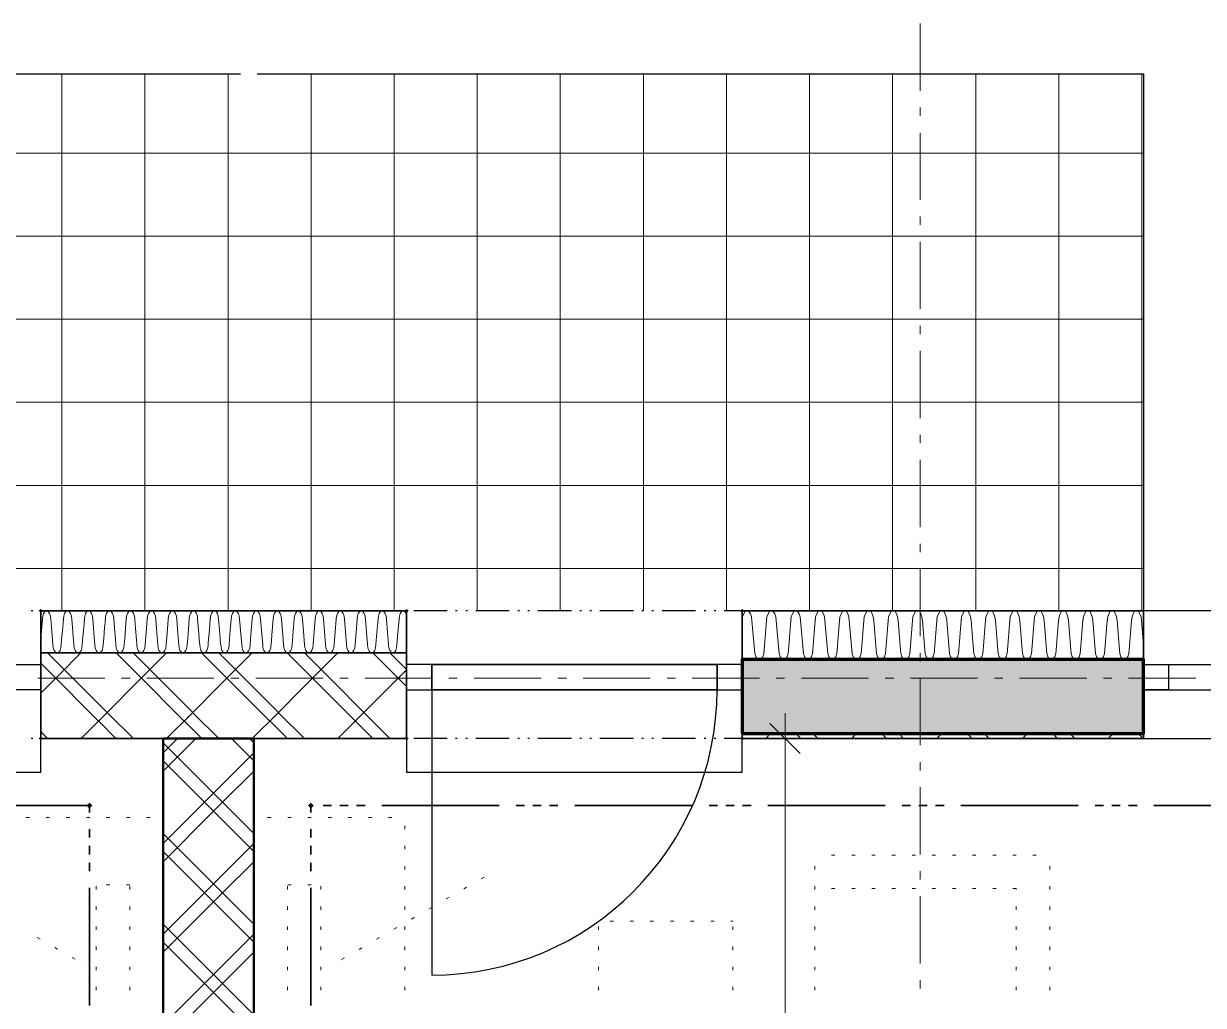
# Model space of a CAD drawing. Header units: millimetres. Extents: x 0 to 594, y 0 to 420.
# Drawn here: x 452.63 to 488.66, y 321.9 to 351.89 of the extents above; entities that cross this region are included whole.
import ezdxf

# ---------------------------------------------------------------- set-up
doc = ezdxf.new("R2010")
doc.units = ezdxf.units.MM
doc.header["$LTSCALE"] = 8
for name, color, linetype in [('PDF_Dvere', 7, 'Continuous'), ('PDF_Koty delkove', 7, 'Continuous'), ('PDF_Nabytek', 7, 'Continuous'), ('PDF_Obecne 0.25', 7, 'Continuous'), ('PDF_Okna', 7, 'Continuous'), ('PDF_Osy hlavni', 7, 'Continuous'), ('PDF_Pozarni useky', 7, 'Continuous'), ('PDF_Srafy', 7, 'Continuous'), ('PDF_Steny akusticke', 7, 'Continuous'), ('PDF_Steny obvodove nosne', 7, 'Continuous'), ('PDF_Steny sendvic', 7, 'Continuous'), ('PDF_Zatepleni', 7, 'Continuous')]:
    doc.layers.add(name, color=color, linetype=linetype)

msp = doc.modelspace()

# ---------------------------------------------------------------- linework, layer by layer
at = {"layer": 'PDF_Dvere', "lineweight": 25}
for points in [[(452.388, 332.31), (453.156, 332.31), (453.156, 331.541), (452.388, 331.541)], [(465.098, 332.31), (464.329, 332.31), (464.329, 331.541), (465.098, 331.541)], [(465.098, 332.31), (465.098, 331.541)], [(474.579, 332.31), (473.81, 332.31), (473.81, 331.541), (474.579, 331.541)], [(473.81, 332.31), (473.81, 331.541)]]:
    msp.add_lwpolyline(points, close=True, dxfattribs=at)
for points in [[(473.81, 332.31), (465.098, 332.31), (473.81, 332.31)], [(473.81, 331.541), (465.098, 331.541), (473.81, 331.541)]]:
    msp.add_lwpolyline(points, dxfattribs=at)
msp.add_lwpolyline([(465.098, 331.541), (465.098, 322.829, 0.414213), (473.81, 331.541)], format="xyb", dxfattribs=at)
at = {"layer": 'PDF_Koty delkove', "lineweight": 18}
for points in [[(475.886, 330.055), (475.886, 330.824)], [(476.347, 329.594), (475.424, 330.516)], [(476.654, 330.055), (475.886, 330.055), (475.117, 330.055)], [(475.886, 243.7), (475.886, 244.698), (475.886, 246.467), (475.886, 248.005), (475.886, 254.719), (475.886, 273.424), (475.886, 280.599), (475.886, 282.086), (475.886, 288.236), (475.886, 330.055)]]:
    msp.add_lwpolyline(points, dxfattribs=at)
at = {"layer": 'PDF_Nabytek', "lineweight": 13}
for points in [[(452.809, 327.637), (452.706, 327.637)], [(453.424, 327.637), (453.321, 327.637)], [(454.039, 327.637), (453.936, 327.637)], [(454.654, 327.637), (454.551, 327.637)], [(455.269, 327.637), (455.166, 327.637)], [(455.884, 327.637), (455.781, 327.637)], [(456.499, 327.637), (456.396, 327.637)], [(456.898, 327.637), (456.898, 327.637)], [(456.898, 327.637), (456.898, 327.637)], [(459.665, 327.637), (459.665, 327.637)], [(459.665, 327.637), (459.665, 327.637)], [(460.189, 327.637), (460.086, 327.637)], [(460.804, 327.637), (460.701, 327.637)], [(461.419, 327.637), (461.316, 327.637)], [(462.034, 327.637), (461.931, 327.637)], [(462.649, 327.637), (462.546, 327.637)], [(463.264, 327.637), (463.161, 327.637)], [(463.879, 327.637), (463.776, 327.637)], [(464.278, 327.637), (464.278, 327.637)], [(464.278, 327.637), (464.278, 327.637)], [(456.898, 327.285), (456.898, 327.388)], [(459.665, 327.285), (459.665, 327.388)], [(464.278, 327.285), (464.278, 327.388)], [(456.898, 326.67), (456.898, 326.773)], [(459.665, 326.67), (459.665, 326.773)], [(464.278, 326.67), (464.278, 326.773)], [(476.795, 326.494), (476.795, 326.494)], [(476.795, 326.494), (476.795, 326.494)], [(477.408, 326.494), (477.306, 326.494)], [(478.023, 326.494), (477.921, 326.494)], [(478.638, 326.494), (478.536, 326.494)], [(479.253, 326.494), (479.151, 326.494)], [(479.868, 326.494), (479.766, 326.494)], [(480.483, 326.494), (480.381, 326.494)], [(481.098, 326.494), (480.996, 326.494)], [(481.713, 326.494), (481.611, 326.494)], [(482.328, 326.494), (482.226, 326.494)], [(482.943, 326.494), (482.841, 326.494)], [(483.558, 326.494), (483.456, 326.494)], [(483.97, 326.494), (483.97, 326.494)], [(483.97, 326.494), (483.97, 326.494)], [(456.898, 326.055), (456.898, 326.158)], [(459.665, 326.055), (459.665, 326.158)], [(464.278, 326.055), (464.278, 326.158)], [(476.795, 326.055), (476.795, 326.158)], [(483.97, 326.055), (483.97, 326.158)], [(466.606, 325.769), (466.694, 325.82)], [(466.727, 325.839), (466.727, 325.839)], [(454.848, 325.587), (454.848, 325.587)], [(454.848, 325.587), (454.848, 325.587)], [(454.848, 325.44), (454.848, 325.543)], [(455.269, 325.587), (455.166, 325.587)], [(455.873, 325.587), (455.781, 325.587)], [(455.873, 325.587), (455.873, 325.587)], [(455.873, 325.44), (455.873, 325.543)], [(456.898, 325.44), (456.898, 325.543)], [(459.665, 325.44), (459.665, 325.543)], [(460.69, 325.587), (460.69, 325.587)], [(460.69, 325.587), (460.69, 325.587)], [(460.69, 325.44), (460.69, 325.543)], [(460.804, 325.587), (460.701, 325.587)], [(461.419, 325.587), (461.316, 325.587)], [(461.715, 325.587), (461.715, 325.587)], [(461.715, 325.587), (461.715, 325.587)], [(461.715, 325.44), (461.715, 325.543)], [(464.278, 325.44), (464.278, 325.543)], [(466.073, 325.461), (466.162, 325.512)], [(476.795, 325.44), (476.795, 325.543)], [(476.795, 325.469), (476.795, 325.469)], [(477.408, 325.469), (477.306, 325.469)], [(478.023, 325.469), (477.921, 325.469)], [(478.638, 325.469), (478.536, 325.469)], [(479.253, 325.469), (479.151, 325.469)], [(479.868, 325.469), (479.766, 325.469)], [(480.483, 325.469), (480.381, 325.469)], [(481.098, 325.469), (480.996, 325.469)], [(481.713, 325.469), (481.611, 325.469)], [(482.328, 325.469), (482.226, 325.469)], [(482.943, 325.469), (482.841, 325.469)], [(482.945, 325.469), (482.945, 325.469)], [(482.945, 325.44), (482.945, 325.469)], [(482.945, 325.469), (482.945, 325.469)], [(483.97, 325.44), (483.97, 325.543)], [(465.54, 325.154), (465.629, 325.205)], [(454.848, 324.825), (454.848, 324.928)], [(455.873, 324.825), (455.873, 324.928)], [(456.898, 324.825), (456.898, 324.928)], [(459.665, 324.825), (459.665, 324.928)], [(460.69, 324.825), (460.69, 324.928)], [(461.715, 324.825), (461.715, 324.928)], [(464.278, 324.825), (464.278, 324.928)], [(465.008, 324.846), (465.096, 324.897)], [(476.795, 324.825), (476.795, 324.928)], [(482.945, 324.825), (482.945, 324.928)], [(483.97, 324.825), (483.97, 324.928)], [(454.848, 324.21), (454.848, 324.313)], [(455.873, 324.21), (455.873, 324.313)], [(456.898, 324.21), (456.898, 324.313)], [(459.665, 324.21), (459.665, 324.313)], [(460.69, 324.21), (460.69, 324.313)], [(461.715, 324.21), (461.715, 324.313)], [(463.943, 324.231), (464.031, 324.282)], [(464.278, 324.21), (464.278, 324.313)], [(464.475, 324.539), (464.564, 324.59)], [(470.186, 324.476), (470.186, 324.476)], [(470.186, 324.476), (470.186, 324.476)], [(470.186, 324.21), (470.186, 324.313)], [(470.643, 324.476), (470.541, 324.476)], [(471.258, 324.476), (471.156, 324.476)], [(471.873, 324.476), (471.771, 324.476)], [(472.488, 324.476), (472.386, 324.476)], [(473.103, 324.476), (473.001, 324.476)], [(473.718, 324.476), (473.616, 324.476)], [(474.286, 324.476), (474.231, 324.476)], [(474.286, 324.476), (474.286, 324.476)], [(474.286, 324.476), (474.286, 324.476)], [(474.286, 324.21), (474.286, 324.313)], [(476.795, 324.21), (476.795, 324.313)], [(482.945, 324.21), (482.945, 324.313)], [(483.97, 324.21), (483.97, 324.313)], [(453.141, 323.93), (453.052, 323.982)], [(463.41, 323.924), (463.499, 323.975)], [(453.673, 323.623), (453.585, 323.674)], [(454.848, 323.595), (454.848, 323.698)], [(455.873, 323.595), (455.873, 323.698)], [(456.898, 323.595), (456.898, 323.698)], [(459.665, 323.595), (459.665, 323.698)], [(460.69, 323.595), (460.69, 323.698)], [(461.715, 323.595), (461.715, 323.698)], [(462.877, 323.616), (462.966, 323.667)], [(464.278, 323.595), (464.278, 323.698)], [(470.186, 323.595), (470.186, 323.698)], [(474.286, 323.595), (474.286, 323.698)], [(476.795, 323.595), (476.795, 323.698)], [(482.945, 323.595), (482.945, 323.698)], [(483.97, 323.595), (483.97, 323.698)], [(454.206, 323.315), (454.117, 323.367)], [(454.36, 323.227), (454.36, 323.227)], [(462.203, 323.227), (462.203, 323.227)], [(462.345, 323.309), (462.433, 323.36)], [(454.848, 322.98), (454.848, 323.083)], [(455.873, 322.98), (455.873, 323.083)], [(456.898, 322.98), (456.898, 323.083)], [(459.665, 322.98), (459.665, 323.083)], [(460.69, 322.98), (460.69, 323.083)], [(461.715, 322.98), (461.715, 323.083)], [(464.278, 322.98), (464.278, 323.083)], [(470.186, 322.98), (470.186, 323.083)], [(474.286, 322.98), (474.286, 323.083)], [(476.795, 322.98), (476.795, 323.083)], [(482.945, 322.98), (482.945, 323.083)], [(483.97, 322.98), (483.97, 323.083)], [(454.848, 322.365), (454.848, 322.468)], [(455.873, 322.365), (455.873, 322.468)], [(456.898, 322.365), (456.898, 322.468)], [(459.665, 322.365), (459.665, 322.468)], [(460.69, 322.365), (460.69, 322.468)], [(461.715, 322.365), (461.715, 322.468)], [(464.278, 322.365), (464.278, 322.468)], [(470.186, 322.365), (470.186, 322.468)], [(474.286, 322.365), (474.286, 322.468)], [(476.795, 322.365), (476.795, 322.468)], [(482.945, 322.365), (482.945, 322.468)], [(483.97, 322.365), (483.97, 322.468)]]:
    msp.add_lwpolyline(points, dxfattribs=at)
at = {"layer": 'PDF_Obecne 0.25', "lineweight": 25}
for points in [[(438.038, 333.95), (438.038, 350.35), (459.256, 350.35)], [(459.769, 350.35), (486.828, 350.35), (486.828, 333.95)], [(442.907, 330.055), (442.907, 329.03), (453.156, 329.03), (453.156, 330.055)], [(464.329, 330.055), (464.329, 329.03), (474.579, 329.03), (474.579, 330.055)]]:
    msp.add_lwpolyline(points, dxfattribs=at)
at = {"layer": 'PDF_Okna', "lineweight": 25}
for points in [[(501.178, 333.95), (486.828, 333.95)], [(486.828, 332.31), (501.178, 332.31)], [(486.828, 331.541), (501.178, 331.541)], [(486.828, 330.055), (501.177, 330.055)]]:
    msp.add_lwpolyline(points, dxfattribs=at)
msp.add_lwpolyline([(486.828, 332.31), (487.596, 332.31), (487.596, 331.541), (486.828, 331.541)], close=True, dxfattribs=at)
at = {"layer": 'PDF_Osy hlavni', "lineweight": 18}
for points in [[(480.011, 349.835), (480.011, 351.885)], [(480.011, 349.066), (480.011, 349.323)], [(480.011, 346.504), (480.011, 348.554)], [(480.011, 345.735), (480.011, 345.991)], [(480.011, 343.173), (480.011, 345.223)], [(480.011, 342.404), (480.011, 342.66)], [(480.011, 339.841), (480.011, 341.891)], [(480.011, 339.073), (480.011, 339.329)], [(480.011, 336.51), (480.011, 338.56)], [(480.011, 335.742), (480.011, 335.998)], [(480.011, 333.179), (480.011, 335.229)], [(480.011, 332.41), (480.011, 332.667)], [(455.115, 331.9), (453.065, 331.9)], [(455.884, 331.9), (455.627, 331.9)], [(458.446, 331.9), (456.396, 331.9)], [(459.215, 331.9), (458.959, 331.9)], [(461.777, 331.9), (459.727, 331.9)], [(462.546, 331.9), (462.29, 331.9)], [(465.108, 331.9), (463.059, 331.9)], [(465.877, 331.9), (465.621, 331.9)], [(468.44, 331.9), (466.39, 331.9)], [(469.208, 331.9), (468.952, 331.9)], [(471.771, 331.9), (469.721, 331.9)], [(472.54, 331.9), (472.283, 331.9)], [(475.102, 331.9), (473.052, 331.9)], [(475.871, 331.9), (475.615, 331.9)], [(478.433, 331.9), (476.383, 331.9)], [(479.202, 331.9), (478.946, 331.9)], [(481.765, 331.9), (479.715, 331.9)], [(480.011, 329.848), (480.011, 331.898)], [(482.533, 331.9), (482.277, 331.9)], [(485.096, 331.9), (483.046, 331.9)], [(485.865, 331.9), (485.608, 331.9)], [(488.427, 331.9), (486.377, 331.9)], [(480.011, 329.079), (480.011, 329.335)], [(480.011, 326.517), (480.011, 328.567)], [(480.011, 325.748), (480.011, 326.004)], [(480.011, 323.185), (480.011, 325.235)], [(480.011, 322.417), (480.011, 322.673)]]:
    msp.add_lwpolyline(points, dxfattribs=at)
at = {"layer": 'PDF_Pozarni useky', "lineweight": 35}
for points in [[(454.643, 327.798), (454.643, 328.005), (451.784, 328.005)], [(461.408, 327.798), (461.408, 328.005)], [(462.034, 328.005), (461.777, 328.005)], [(462.546, 328.005), (462.29, 328.005)], [(463.059, 328.005), (462.802, 328.005)], [(467.158, 328.005), (463.571, 328.005)], [(467.927, 328.005), (467.671, 328.005)], [(468.44, 328.005), (468.183, 328.005)], [(468.952, 328.005), (468.696, 328.005)], [(473.052, 328.005), (469.465, 328.005)], [(473.821, 328.005), (473.565, 328.005)], [(474.333, 328.005), (474.077, 328.005)], [(474.846, 328.005), (474.59, 328.005)], [(478.946, 328.005), (475.358, 328.005)], [(479.715, 328.005), (479.458, 328.005)], [(480.227, 328.005), (479.971, 328.005)], [(480.74, 328.005), (480.483, 328.005)], [(484.84, 328.005), (481.252, 328.005)], [(485.608, 328.005), (485.352, 328.005)], [(486.121, 328.005), (485.865, 328.005)], [(486.633, 328.005), (486.377, 328.005)], [(490.733, 328.005), (487.146, 328.005)], [(454.643, 327.029), (454.643, 327.285)], [(461.408, 327.029), (461.408, 327.285)], [(454.643, 326.517), (454.643, 326.773)], [(461.408, 326.517), (461.408, 326.773)], [(454.643, 326.004), (454.643, 326.26)], [(461.408, 326.004), (461.408, 326.26)], [(454.643, 321.904), (454.643, 325.492)], [(461.408, 321.904), (461.408, 325.492)]]:
    msp.add_lwpolyline(points, dxfattribs=at)
at = {"layer": 'PDF_Pozarni useky', "lineweight": 35, "transparency": 33554559}
for points in [[(454.732, 328.005), (454.643, 327.916), (454.643, 328.095), (454.553, 328.005)], [(454.643, 327.916), (454.553, 328.005), (454.732, 328.005), (454.643, 328.095)], [(461.408, 327.916), (461.318, 328.005), (461.497, 328.005), (461.408, 328.095)], [(461.497, 328.005), (461.408, 327.916), (461.408, 328.095), (461.318, 328.005)]]:
    msp.add_solid(points, dxfattribs=at)
at = {"layer": 'PDF_Srafy', "lineweight": 9}
for points in [[(453.803, 350.35), (453.803, 347.931), (453.803, 342.857), (453.803, 337.784)], [(456.34, 350.35), (456.34, 345.394), (456.34, 340.321), (456.34, 335.247), (456.34, 333.95)], [(458.876, 350.35), (458.876, 347.931), (458.876, 342.857), (458.876, 337.784), (458.876, 333.95)], [(461.413, 350.35), (461.413, 345.394), (461.413, 340.321), (461.413, 335.247), (461.413, 333.95)], [(463.95, 350.35), (463.95, 347.931), (463.95, 342.857), (463.95, 337.784), (463.95, 333.95)], [(466.487, 350.35), (466.487, 345.394), (466.487, 340.321), (466.487, 335.247), (466.487, 333.95)], [(469.023, 350.35), (469.023, 347.931), (469.023, 342.857), (469.023, 337.784), (469.023, 333.95)], [(471.56, 350.35), (471.56, 345.394), (471.56, 340.321), (471.56, 335.247), (471.56, 333.95)], [(474.097, 350.35), (474.097, 347.931), (474.097, 342.857), (474.097, 337.784), (474.097, 333.95)], [(476.634, 350.35), (476.634, 345.394)], [(479.17, 350.35), (479.17, 347.931), (479.17, 342.857)], [(481.707, 350.35), (481.707, 345.394), (481.707, 340.321)], [(484.244, 350.35), (484.244, 347.931), (484.244, 342.857), (484.244, 337.784)], [(486.78, 350.35), (486.78, 345.394), (486.78, 340.321), (486.78, 335.247)], [(463.95, 347.931), (458.876, 347.931), (453.803, 347.931), (448.73, 347.931), (443.656, 347.931), (438.583, 347.931), (438.038, 347.931)], [(486.828, 347.931), (484.244, 347.931), (479.17, 347.931), (474.097, 347.931), (469.023, 347.931), (463.95, 347.931)], [(466.487, 345.394), (461.413, 345.394), (456.34, 345.394), (451.266, 345.394), (446.193, 345.394), (441.119, 345.394), (438.038, 345.394)], [(486.828, 345.394), (486.78, 345.394), (481.707, 345.394), (476.634, 345.394), (471.56, 345.394), (466.487, 345.394)], [(476.634, 345.394), (476.634, 340.321), (476.634, 335.247), (476.634, 333.95)], [(486.828, 342.857), (484.244, 342.857), (479.17, 342.857), (474.097, 342.857), (469.023, 342.857), (463.95, 342.857), (458.876, 342.857), (453.803, 342.857), (448.73, 342.857), (443.656, 342.857), (438.583, 342.857), (438.038, 342.857)], [(479.17, 342.857), (479.17, 337.784), (479.17, 333.95)], [(466.487, 340.321), (461.413, 340.321), (456.34, 340.321), (451.266, 340.321), (446.193, 340.321), (441.119, 340.321), (438.038, 340.321)], [(486.828, 340.321), (486.78, 340.321), (481.707, 340.321), (476.634, 340.321), (471.56, 340.321), (466.487, 340.321)], [(481.707, 340.321), (481.707, 335.247), (481.707, 333.95)], [(469.023, 337.784), (463.95, 337.784), (458.876, 337.784), (453.803, 337.784), (448.73, 337.784), (443.656, 337.784), (438.583, 337.784), (438.038, 337.784)], [(453.803, 337.784), (453.803, 333.95)], [(486.828, 337.784), (484.244, 337.784), (479.17, 337.784), (474.097, 337.784), (469.023, 337.784)], [(484.244, 337.784), (484.244, 333.95)], [(471.56, 335.247), (466.487, 335.247), (461.413, 335.247), (456.34, 335.247), (451.266, 335.247), (446.193, 335.247), (441.119, 335.247), (438.038, 335.247)], [(486.828, 335.247), (486.78, 335.247), (481.707, 335.247), (476.634, 335.247), (471.56, 335.247)], [(486.78, 335.247), (486.78, 333.95)]]:
    msp.add_lwpolyline(points, dxfattribs=at)
at = {"layer": 'PDF_Steny akusticke', "lineweight": 9}
for points in [[(456.898, 329.614), (457.338, 330.055)], [(456.898, 329.061), (457.892, 330.055)], [(459.665, 329.368), (458.978, 330.055)], [(459.665, 329.922), (459.532, 330.055)], [(459.665, 327.154), (458.712, 328.108), (458.435, 328.384), (456.898, 329.922)], [(458.158, 328.108), (456.898, 329.368)], [(458.158, 328.108), (458.435, 328.384), (459.665, 329.614)], [(458.712, 328.108), (459.665, 329.061)], [(458.712, 328.108), (458.435, 327.831), (458.158, 328.108), (456.898, 326.847)], [(456.898, 326.293), (458.435, 327.831)], [(459.665, 326.601), (458.435, 327.831)], [(459.665, 324.387), (458.712, 325.34), (458.435, 325.617), (456.898, 327.154)], [(458.158, 325.34), (458.435, 325.617), (459.665, 326.847)], [(458.158, 325.34), (456.898, 326.601)], [(458.435, 325.063), (458.712, 325.34), (459.665, 326.293)], [(456.898, 323.526), (458.435, 325.063), (458.158, 325.34), (456.898, 324.08)], [(459.665, 323.834), (458.435, 325.063)], [(459.665, 321.62), (458.712, 322.573), (458.435, 322.85), (456.898, 324.387)], [(458.435, 322.85), (459.665, 324.08)], [(458.158, 322.573), (456.898, 323.834)], [(458.435, 322.296), (458.712, 322.573), (459.665, 323.526)], [(458.158, 322.573), (458.435, 322.85)], [(458.435, 322.296), (458.158, 322.573), (456.898, 321.312)], [(459.665, 321.066), (458.435, 322.296), (456.898, 320.759)]]:
    msp.add_lwpolyline(points, dxfattribs=at)
at = {"layer": 'PDF_Steny akusticke', "lineweight": 50}
msp.add_lwpolyline([(459.511, 282.086), (459.665, 282.086), (459.665, 330.055), (456.898, 330.055), (456.898, 282.086), (457.051, 282.086)], dxfattribs=at)
at = {"layer": 'PDF_Steny obvodove nosne', "lineweight": 70}
msp.add_lwpolyline([(474.579, 330.209), (486.828, 330.209), (486.828, 332.464), (474.579, 332.464)], close=True, dxfattribs=at)
at = {"layer": 'PDF_Steny obvodove nosne', "color": 9, "lineweight": 9, "true_color": 0xc0c0c0, "transparency": 33554559}
msp.add_solid([(474.579, 330.209), (486.828, 330.209), (474.579, 332.464), (486.828, 332.464)], dxfattribs=at)
at = {"layer": 'PDF_Steny sendvic', "lineweight": 25}
for points in [[(452.911, 333.95), (452.86, 333.95)], [(465.57, 333.95), (464.545, 333.95)], [(465.877, 333.95), (465.826, 333.95)], [(466.185, 333.95), (466.133, 333.95)], [(467.466, 333.95), (466.441, 333.95)], [(467.773, 333.95), (467.722, 333.95)], [(468.081, 333.95), (468.03, 333.95)], [(469.362, 333.95), (468.337, 333.95)], [(469.67, 333.95), (469.618, 333.95)], [(469.977, 333.95), (469.926, 333.95)], [(471.258, 333.95), (470.233, 333.95)], [(471.566, 333.95), (471.515, 333.95)], [(471.873, 333.95), (471.822, 333.95)], [(473.155, 333.95), (472.13, 333.95)], [(473.462, 333.95), (473.411, 333.95)], [(473.77, 333.95), (473.718, 333.95)], [(474.579, 333.95), (474.026, 333.95)], [(452.911, 330.055), (452.86, 330.055)], [(465.57, 330.055), (464.545, 330.055)], [(465.877, 330.055), (465.826, 330.055)], [(466.185, 330.055), (466.133, 330.055)], [(467.466, 330.055), (466.441, 330.055)], [(467.773, 330.055), (467.722, 330.055)], [(468.081, 330.055), (468.03, 330.055)], [(469.362, 330.055), (468.337, 330.055)], [(469.67, 330.055), (469.618, 330.055)], [(469.977, 330.055), (469.926, 330.055)], [(471.258, 330.055), (470.233, 330.055)], [(471.566, 330.055), (471.515, 330.055)], [(471.873, 330.055), (471.822, 330.055)], [(473.155, 330.055), (472.13, 330.055)], [(473.462, 330.055), (473.411, 330.055)], [(473.77, 330.055), (473.718, 330.055)], [(474.579, 330.055), (474.026, 330.055)]]:
    msp.add_lwpolyline(points, dxfattribs=at)
at = {"layer": 'PDF_Steny sendvic', "lineweight": 35}
for points in [[(464.329, 333.95), (453.156, 333.95)], [(453.156, 332.669), (453.156, 333.95)], [(464.329, 333.95), (464.329, 332.669)], [(464.329, 332.669), (453.156, 332.669), (464.329, 332.669), (464.329, 332.31), (464.329, 331.541), (464.329, 330.055), (459.665, 330.055), (456.898, 330.055), (453.156, 330.055)], [(453.156, 330.055), (453.156, 331.541), (453.156, 332.31), (453.156, 332.669)], [(474.579, 330.209), (486.828, 330.209), (486.828, 330.055), (474.579, 330.055), (474.579, 330.209)]]:
    msp.add_lwpolyline(points, dxfattribs=at)
at = {"layer": 'PDF_Steny sendvic', "lineweight": 9}
for points in [[(453.156, 333.073), (453.168, 333.213), (453.189, 333.462), (453.208, 333.694)], [(453.336, 333.95), (453.287, 333.931), (453.245, 333.875), (453.217, 333.792), (453.208, 333.694)], [(453.464, 333.694), (453.454, 333.792), (453.426, 333.875), (453.385, 333.931), (453.336, 333.95)], [(453.464, 333.694), (453.483, 333.458), (453.505, 333.196), (453.527, 332.925)], [(453.785, 332.925), (453.806, 333.182), (453.828, 333.452), (453.848, 333.694)], [(453.976, 333.95), (453.927, 333.931), (453.886, 333.875), (453.858, 333.792), (453.848, 333.694)], [(454.105, 333.694), (454.095, 333.792), (454.067, 333.875), (454.025, 333.931), (453.976, 333.95)], [(454.105, 333.694), (454.125, 333.447), (454.148, 333.165), (454.168, 332.925)], [(454.425, 332.925), (454.444, 333.151), (454.468, 333.441), (454.489, 333.694)], [(454.617, 333.95), (454.568, 333.931), (454.526, 333.875), (454.499, 333.792), (454.489, 333.694)], [(454.745, 333.694), (454.735, 333.792), (454.708, 333.875), (454.666, 333.931), (454.617, 333.95)], [(454.745, 333.694), (454.766, 333.436), (454.791, 333.134), (454.809, 332.925)], [(455.066, 332.925), (455.082, 333.12), (455.108, 333.431), (455.13, 333.694)], [(455.258, 333.95), (455.209, 333.931), (455.167, 333.875), (455.139, 333.792), (455.13, 333.694)], [(455.386, 333.694), (455.376, 333.792), (455.348, 333.875), (455.307, 333.931), (455.258, 333.95)], [(455.386, 333.694), (455.408, 333.426), (455.435, 333.102), (455.449, 332.925)], [(455.72, 333.088), (455.748, 333.42), (455.77, 333.694)], [(455.898, 333.95), (455.849, 333.931), (455.808, 333.875), (455.78, 333.792), (455.77, 333.694)], [(456.026, 333.694), (456.017, 333.792), (455.989, 333.875), (455.947, 333.931), (455.898, 333.95)], [(456.026, 333.694), (456.049, 333.415), (456.078, 333.071), (456.09, 332.925)], [(456.347, 332.925), (456.358, 333.057), (456.387, 333.41), (456.411, 333.694)], [(456.539, 333.95), (456.49, 333.931), (456.448, 333.875), (456.421, 333.792), (456.411, 333.694)], [(456.667, 333.694), (456.657, 333.792), (456.629, 333.875), (456.588, 333.931), (456.539, 333.95)], [(456.667, 333.694), (456.691, 333.404), (456.721, 333.04), (456.73, 332.925)], [(456.988, 332.925), (456.996, 333.026), (457.027, 333.399), (457.051, 333.694)], [(457.18, 333.95), (457.13, 333.931), (457.089, 333.875), (457.061, 333.792), (457.051, 333.694)], [(457.308, 333.694), (457.298, 333.792), (457.27, 333.875), (457.229, 333.931), (457.18, 333.95)], [(457.308, 333.694), (457.332, 333.394), (457.364, 333.008), (457.371, 332.925)], [(457.629, 332.925), (457.634, 332.995), (457.667, 333.388), (457.692, 333.694)], [(457.82, 333.95), (457.771, 333.931), (457.73, 333.875), (457.702, 333.792), (457.692, 333.694)], [(457.948, 333.694), (457.939, 333.792), (457.911, 333.875), (457.869, 333.931), (457.82, 333.95)], [(457.948, 333.694), (457.974, 333.383), (458.007, 332.977), (458.012, 332.925)], [(458.269, 332.925), (458.272, 332.964), (458.307, 333.378), (458.333, 333.694)], [(458.461, 333.95), (458.412, 333.931), (458.37, 333.875), (458.342, 333.792), (458.333, 333.694)], [(458.589, 333.694), (458.579, 333.792), (458.551, 333.875), (458.51, 333.931), (458.461, 333.95)], [(458.589, 333.694), (458.615, 333.373), (458.651, 332.946), (458.652, 332.925)], [(458.91, 332.925), (458.91, 332.933), (458.946, 333.367), (458.973, 333.694)], [(459.052, 333.931), (459.011, 333.875), (458.983, 333.792), (458.973, 333.694)], [(459.101, 333.95), (459.052, 333.931)], [(459.23, 333.694), (459.22, 333.792), (459.192, 333.875), (459.15, 333.931), (459.101, 333.95)], [(459.23, 333.694), (459.257, 333.362), (459.293, 332.925)], [(459.55, 332.925), (459.586, 333.357), (459.614, 333.694)], [(459.742, 333.95), (459.693, 333.931), (459.651, 333.875), (459.624, 333.792), (459.614, 333.694)], [(459.87, 333.694), (459.86, 333.792), (459.833, 333.875), (459.791, 333.931), (459.742, 333.95)], [(459.87, 333.694), (459.898, 333.351), (459.934, 332.925)], [(460.191, 332.925), (460.226, 333.346), (460.254, 333.694)], [(460.383, 333.95), (460.334, 333.931), (460.292, 333.875), (460.264, 333.792), (460.254, 333.694)], [(460.511, 333.694), (460.501, 333.792), (460.473, 333.875), (460.432, 333.931), (460.383, 333.95)], [(460.511, 333.694), (460.54, 333.341), (460.574, 332.925)], [(460.832, 332.925), (460.866, 333.335), (460.895, 333.694)], [(461.023, 333.95), (460.974, 333.931), (460.933, 333.875), (460.905, 333.792), (460.895, 333.694)], [(461.151, 333.694), (461.142, 333.792), (461.114, 333.875), (461.072, 333.931), (461.023, 333.95)], [(461.151, 333.694), (461.181, 333.33), (461.215, 332.925)], [(461.472, 332.925), (461.505, 333.325), (461.536, 333.694)], [(461.664, 333.95), (461.615, 333.931), (461.573, 333.875), (461.545, 333.792), (461.536, 333.694)], [(461.855, 332.925), (461.823, 333.32), (461.792, 333.694), (461.782, 333.792), (461.754, 333.875), (461.713, 333.931), (461.664, 333.95)], [(462.113, 332.925), (462.145, 333.314), (462.176, 333.694)], [(462.304, 333.95), (462.255, 333.931), (462.214, 333.875), (462.186, 333.792), (462.176, 333.694)], [(462.433, 333.694), (462.423, 333.792), (462.395, 333.875), (462.354, 333.931), (462.304, 333.95)], [(462.433, 333.694), (462.464, 333.309), (462.496, 332.925)], [(462.754, 332.925), (462.785, 333.304), (462.817, 333.694)], [(462.945, 333.95), (462.896, 333.931), (462.854, 333.875), (462.827, 333.792), (462.817, 333.694)], [(463.073, 333.694), (463.063, 333.792), (463.036, 333.875), (462.994, 333.931), (462.945, 333.95)], [(463.073, 333.694), (463.106, 333.298), (463.137, 332.925)], [(463.394, 332.925), (463.425, 333.293), (463.458, 333.694)], [(463.586, 333.95), (463.537, 333.931), (463.495, 333.875), (463.467, 333.792), (463.458, 333.694)], [(463.676, 333.875), (463.635, 333.931), (463.586, 333.95)], [(463.714, 333.694), (463.704, 333.792), (463.676, 333.875)], [(463.714, 333.694), (463.747, 333.288), (463.777, 332.925)], [(464.035, 332.925), (464.064, 333.283), (464.098, 333.694)], [(464.226, 333.95), (464.177, 333.931), (464.136, 333.875), (464.108, 333.792), (464.098, 333.694)], [(464.329, 333.839), (464.317, 333.875), (464.275, 333.931), (464.226, 333.95)], [(453.527, 332.925), (453.537, 332.827), (453.565, 332.743)], [(453.67, 332.669), (453.705, 332.687), (453.747, 332.743), (453.775, 332.827), (453.785, 332.925)], [(453.785, 332.925), (453.785, 332.925)], [(454.168, 332.925), (454.178, 332.827), (454.206, 332.743), (454.247, 332.687), (454.283, 332.669)], [(454.31, 332.669), (454.346, 332.687), (454.388, 332.743), (454.416, 332.827), (454.425, 332.925)], [(454.425, 332.925), (454.425, 332.925)], [(454.809, 332.925), (454.818, 332.827), (454.846, 332.743), (454.888, 332.687), (454.924, 332.669)], [(454.951, 332.669), (454.987, 332.687), (455.028, 332.743), (455.056, 332.827), (455.066, 332.925)], [(455.066, 332.925), (455.066, 332.925)], [(455.449, 332.925), (455.459, 332.827), (455.487, 332.743), (455.529, 332.687), (455.565, 332.669)], [(455.591, 332.669), (455.627, 332.687), (455.669, 332.743), (455.697, 332.827), (455.707, 332.925)], [(455.707, 332.925), (455.72, 333.088)], [(455.707, 332.925), (455.707, 332.925)], [(456.09, 332.925), (456.1, 332.827), (456.128, 332.743), (456.169, 332.687), (456.205, 332.669)], [(456.338, 332.827), (456.347, 332.925)], [(456.347, 332.925), (456.347, 332.925)], [(456.73, 332.925), (456.74, 332.827), (456.768, 332.743), (456.81, 332.687), (456.846, 332.669)], [(456.873, 332.669), (456.908, 332.687), (456.95, 332.743), (456.978, 332.827), (456.988, 332.925)], [(456.988, 332.925), (456.988, 332.925)], [(457.371, 332.925), (457.381, 332.827), (457.409, 332.743), (457.451, 332.687), (457.486, 332.669)], [(457.513, 332.669), (457.549, 332.687), (457.591, 332.743), (457.619, 332.827), (457.629, 332.925)], [(457.629, 332.925), (457.629, 332.925)], [(458.012, 332.925), (458.021, 332.827), (458.049, 332.743), (458.091, 332.687), (458.127, 332.669)], [(458.154, 332.669), (458.19, 332.687), (458.232, 332.743), (458.259, 332.827), (458.269, 332.925)], [(458.269, 332.925), (458.269, 332.925)], [(458.652, 332.925), (458.662, 332.827), (458.69, 332.743), (458.732, 332.687), (458.768, 332.669)], [(458.795, 332.669), (458.83, 332.687), (458.872, 332.743), (458.9, 332.827), (458.91, 332.925)], [(458.91, 332.925), (458.91, 332.925)], [(459.293, 332.925), (459.294, 332.914), (459.303, 332.827), (459.331, 332.743), (459.372, 332.687), (459.408, 332.669)], [(459.435, 332.669), (459.471, 332.687), (459.513, 332.743), (459.541, 332.827), (459.548, 332.902), (459.55, 332.925)], [(459.55, 332.925), (459.55, 332.925)], [(459.934, 332.925), (459.938, 332.883), (459.943, 332.827), (459.971, 332.743), (460.013, 332.687), (460.049, 332.669)], [(460.076, 332.669), (460.112, 332.687), (460.153, 332.743), (460.181, 332.827), (460.186, 332.871), (460.191, 332.925)], [(460.191, 332.925), (460.191, 332.925)], [(460.574, 332.925), (460.581, 332.852), (460.584, 332.827), (460.612, 332.743), (460.654, 332.687), (460.689, 332.669)], [(460.716, 332.669), (460.752, 332.687), (460.794, 332.743), (460.822, 332.827), (460.823, 332.84), (460.832, 332.925)], [(460.832, 332.925), (460.832, 332.925)], [(461.215, 332.925), (461.225, 332.827)], [(461.357, 332.669), (461.393, 332.687), (461.435, 332.743), (461.457, 332.809), (461.463, 332.827), (461.472, 332.925)], [(461.472, 332.925), (461.472, 332.925)], [(461.855, 332.925), (461.865, 332.827), (461.878, 332.788), (461.893, 332.743), (461.935, 332.687), (461.971, 332.669)], [(461.998, 332.669), (462.033, 332.687), (462.075, 332.743), (462.087, 332.778), (462.103, 332.827), (462.113, 332.925)], [(462.113, 332.925), (462.113, 332.925)], [(462.496, 332.925), (462.506, 332.827), (462.529, 332.757), (462.534, 332.743), (462.576, 332.687), (462.611, 332.669)], [(462.638, 332.669), (462.674, 332.687), (462.716, 332.743), (462.717, 332.747), (462.744, 332.827), (462.754, 332.925)], [(462.754, 332.925), (462.754, 332.925)], [(463.137, 332.925), (463.146, 332.827), (463.174, 332.743), (463.188, 332.724), (463.216, 332.687), (463.252, 332.669)], [(463.356, 332.743), (463.384, 332.827), (463.394, 332.925)], [(463.394, 332.925), (463.394, 332.925)], [(463.777, 332.925), (463.787, 332.827), (463.815, 332.743), (463.853, 332.692), (463.857, 332.687), (463.893, 332.669)], [(463.919, 332.669), (463.955, 332.687), (463.955, 332.687), (463.997, 332.743), (464.025, 332.827), (464.035, 332.925)], [(464.035, 332.925), (464.035, 332.925)], [(453.156, 331.439), (453.737, 332.019), (454.386, 332.669)], [(455.314, 330.721), (455.053, 330.983), (454.029, 332.007), (453.367, 332.669)], [(453.565, 332.743), (453.607, 332.687), (453.643, 332.669)], [(454.386, 330.055), (454.469, 330.138), (455.053, 330.721), (456.246, 331.915), (457, 332.669)], [(458.071, 330.055), (457.981, 330.146), (457.666, 330.46), (457.405, 330.721), (456.21, 331.917), (455.458, 332.669)], [(458.594, 330.055), (458.502, 330.147), (457.928, 330.721), (457.666, 330.983), (456.755, 331.894), (455.98, 332.669)], [(456.232, 332.669), (456.268, 332.687), (456.31, 332.743), (456.338, 332.827)], [(457, 330.055), (457.089, 330.144), (457.666, 330.721), (458.756, 331.811), (459.614, 332.669)], [(460.685, 330.055), (460.589, 330.152), (460.28, 330.46), (460.019, 330.721), (458.936, 331.804), (458.071, 332.669)], [(460.541, 330.721), (460.28, 330.983), (459.482, 331.781), (458.594, 332.669)], [(459.614, 330.055), (459.708, 330.15), (460.28, 330.721), (461.266, 331.707), (462.228, 332.669)], [(462.632, 330.721), (461.663, 331.691), (460.685, 332.669)], [(463.821, 330.055), (463.718, 330.158), (463.155, 330.721), (462.894, 330.983), (462.208, 331.668), (461.208, 332.669)], [(461.225, 332.827), (461.227, 332.82), (461.252, 332.743), (461.294, 332.687), (461.33, 332.669)], [(463.279, 332.669), (463.315, 332.687), (463.337, 332.717), (463.356, 332.743)], [(464.329, 331.639), (463.299, 332.669)], [(464.329, 332.162), (463.821, 332.669)], [(455.458, 330.055), (455.373, 330.14), (455.053, 330.46), (454.791, 330.721), (453.483, 332.03), (453.156, 332.356)], [(462.228, 330.055), (462.328, 330.155), (462.894, 330.721), (463.776, 331.603), (464.329, 332.156)], [(455.98, 330.055), (455.894, 330.141), (455.314, 330.721)], [(461.208, 330.055), (461.11, 330.153), (460.541, 330.721)], [(463.299, 330.055), (463.197, 330.157), (462.894, 330.46), (462.632, 330.721)], [(453.367, 330.055), (453.286, 330.136), (453.156, 330.265)], [(475.296, 330.055), (475.425, 330.184), (475.45, 330.209)], [(476.367, 330.055), (476.237, 330.186), (476.214, 330.209)], [(476.89, 330.055), (476.758, 330.187), (476.736, 330.209)], [(477.91, 330.055), (478.045, 330.19), (478.064, 330.209)], [(478.981, 330.055), (478.845, 330.192), (478.827, 330.209)], [(479.504, 330.055), (479.366, 330.193), (479.35, 330.209)], [(480.524, 330.055), (480.664, 330.195), (480.677, 330.209)], [(481.453, 330.197), (481.441, 330.209)], [(481.595, 330.055), (481.453, 330.197)], [(482.118, 330.055), (481.974, 330.198), (481.964, 330.209)], [(483.137, 330.055), (483.283, 330.201), (483.291, 330.209)], [(484.209, 330.055), (484.061, 330.203), (484.055, 330.209)], [(484.731, 330.055), (484.582, 330.204), (484.578, 330.209)], [(484.731, 330.055), (484.731, 330.055)], [(485.751, 330.055), (485.903, 330.207), (485.905, 330.209)], [(486.822, 330.055), (486.669, 330.209), (486.668, 330.209)]]:
    msp.add_lwpolyline(points, dxfattribs=at)
at = {"layer": 'PDF_Steny sendvic', "lineweight": 25, "transparency": 33554559}
for points in [[(453.22, 333.95), (453.156, 333.886), (453.156, 334.014), (453.092, 333.95)], [(464.393, 333.95), (464.329, 333.886), (464.329, 334.014), (464.265, 333.95)], [(474.643, 333.95), (474.579, 333.886), (474.579, 334.014), (474.515, 333.95)], [(453.22, 330.055), (453.156, 329.991), (453.156, 330.119), (453.092, 330.055)], [(464.393, 330.055), (464.329, 329.991), (464.329, 330.119), (464.265, 330.055)], [(474.643, 330.055), (474.579, 329.991), (474.579, 330.119), (474.515, 330.055)]]:
    msp.add_solid(points, dxfattribs=at)
at = {"layer": 'PDF_Steny sendvic', "lineweight": 9, "transparency": 33554559}
for points in [[(453.208, 333.671), (453.185, 333.694), (453.231, 333.694), (453.208, 333.717)], [(453.848, 333.671), (453.825, 333.694), (453.871, 333.694), (453.848, 333.717)], [(454.489, 333.671), (454.466, 333.694), (454.512, 333.694), (454.489, 333.717)], [(455.13, 333.671), (455.106, 333.694), (455.153, 333.694), (455.13, 333.717)], [(455.77, 333.671), (455.747, 333.694), (455.793, 333.694), (455.77, 333.717)], [(456.411, 333.671), (456.388, 333.694), (456.434, 333.694), (456.411, 333.717)], [(457.051, 333.671), (457.028, 333.694), (457.074, 333.694), (457.051, 333.717)], [(457.692, 333.671), (457.669, 333.694), (457.715, 333.694), (457.692, 333.717)], [(458.333, 333.671), (458.31, 333.694), (458.356, 333.694), (458.333, 333.717)], [(458.973, 333.671), (458.95, 333.694), (458.996, 333.694), (458.973, 333.717)], [(459.614, 333.671), (459.591, 333.694), (459.637, 333.694), (459.614, 333.717)], [(460.254, 333.671), (460.231, 333.694), (460.278, 333.694), (460.254, 333.717)], [(460.895, 333.671), (460.872, 333.694), (460.918, 333.694), (460.895, 333.717)], [(461.536, 333.671), (461.513, 333.694), (461.559, 333.694), (461.536, 333.717)], [(462.176, 333.671), (462.153, 333.694), (462.199, 333.694), (462.176, 333.717)], [(462.817, 333.671), (462.794, 333.694), (462.84, 333.694), (462.817, 333.717)], [(463.458, 333.671), (463.435, 333.694), (463.481, 333.694), (463.458, 333.717)], [(464.098, 333.671), (464.075, 333.694), (464.121, 333.694), (464.098, 333.717)], [(455.053, 330.698), (455.03, 330.721), (455.076, 330.721), (455.053, 330.745)], [(457.666, 330.698), (457.643, 330.721), (457.689, 330.721), (457.666, 330.745)], [(460.28, 330.698), (460.257, 330.721), (460.303, 330.721), (460.28, 330.745)], [(462.894, 330.698), (462.871, 330.721), (462.917, 330.721), (462.894, 330.745)]]:
    msp.add_solid(points, dxfattribs=at)
at = {"layer": 'PDF_Zatepleni', "lineweight": 9}
for points in [[(474.727, 333.95), (474.67, 333.928), (474.622, 333.863), (474.59, 333.767), (474.579, 333.653)], [(474.876, 333.653), (474.865, 333.767), (474.832, 333.863), (474.784, 333.928), (474.727, 333.95)], [(474.876, 333.653), (474.95, 332.761)], [(475.248, 332.761), (475.322, 333.653), (475.333, 333.767), (475.365, 333.863), (475.414, 333.928), (475.47, 333.95)], [(475.619, 333.653), (475.608, 333.767), (475.576, 333.863), (475.527, 333.928), (475.47, 333.95)], [(475.619, 333.653), (475.693, 332.761)], [(475.991, 332.761), (476.065, 333.653), (476.076, 333.767), (476.108, 333.863), (476.157, 333.928), (476.214, 333.95)], [(476.362, 333.653), (476.351, 333.767), (476.319, 333.863), (476.27, 333.928), (476.214, 333.95)], [(476.362, 333.653), (476.436, 332.761)], [(476.735, 332.761), (476.808, 333.653), (476.819, 333.767), (476.852, 333.863), (476.9, 333.928), (476.957, 333.95)], [(477.105, 333.653), (477.094, 333.767), (477.062, 333.863), (477.014, 333.928), (476.957, 333.95)], [(477.105, 333.653), (477.179, 332.761)], [(477.344, 332.464), (477.385, 332.485), (477.434, 332.55), (477.466, 332.647), (477.478, 332.761), (477.551, 333.653), (477.563, 333.767), (477.595, 333.863), (477.643, 333.928), (477.7, 333.95)], [(477.848, 333.653), (477.837, 333.767), (477.805, 333.863), (477.757, 333.928), (477.7, 333.95)], [(477.848, 333.653), (477.922, 332.761)], [(478.221, 332.761), (478.294, 333.653)], [(478.443, 333.95), (478.386, 333.928), (478.338, 333.863), (478.306, 333.767), (478.294, 333.653)], [(478.592, 333.653), (478.58, 333.767), (478.548, 333.863), (478.5, 333.928), (478.443, 333.95)], [(478.592, 333.653), (478.665, 332.761)], [(478.964, 332.761), (479.037, 333.653), (479.049, 333.767), (479.081, 333.863), (479.129, 333.928), (479.186, 333.95)], [(479.335, 333.653), (479.323, 333.767), (479.291, 333.863), (479.243, 333.928), (479.186, 333.95)], [(479.335, 333.653), (479.408, 332.761), (479.42, 332.647), (479.452, 332.55), (479.5, 332.485), (479.542, 332.464)], [(479.707, 332.761), (479.781, 333.653), (479.792, 333.767), (479.824, 333.863), (479.872, 333.928), (479.929, 333.95)], [(480.078, 333.653), (480.066, 333.767), (480.034, 333.863), (479.986, 333.928), (479.929, 333.95)], [(480.078, 333.653), (480.151, 332.761), (480.163, 332.647), (480.195, 332.55), (480.244, 332.485), (480.285, 332.464)], [(480.45, 332.761), (480.524, 333.653), (480.535, 333.767), (480.567, 333.863), (480.615, 333.928), (480.672, 333.95)], [(480.821, 333.653), (480.81, 333.767), (480.777, 333.863), (480.729, 333.928), (480.672, 333.95)], [(480.821, 333.653), (480.894, 332.761)], [(481.193, 332.761), (481.267, 333.653)], [(481.415, 333.95), (481.359, 333.928), (481.31, 333.863), (481.278, 333.767), (481.267, 333.653)], [(481.564, 333.653), (481.553, 333.767), (481.521, 333.863), (481.472, 333.928), (481.415, 333.95)], [(481.564, 333.653), (481.638, 332.761)], [(481.936, 332.761), (482.01, 333.653)], [(482.159, 333.95), (482.102, 333.928), (482.053, 333.863), (482.021, 333.767), (482.01, 333.653)], [(482.307, 333.653), (482.296, 333.767), (482.264, 333.863), (482.215, 333.928), (482.159, 333.95)], [(482.307, 333.653), (482.381, 332.761)], [(482.679, 332.761), (482.753, 333.653), (482.764, 333.767), (482.797, 333.863), (482.845, 333.928), (482.902, 333.95)], [(483.05, 333.653), (483.039, 333.767), (483.007, 333.863), (482.959, 333.928), (482.902, 333.95)], [(483.05, 333.653), (483.124, 332.761)], [(483.423, 332.761), (483.496, 333.653)], [(483.645, 333.95), (483.588, 333.928), (483.54, 333.863), (483.507, 333.767), (483.496, 333.653)], [(483.793, 333.653), (483.782, 333.767), (483.75, 333.863), (483.702, 333.928), (483.645, 333.95)], [(483.793, 333.653), (483.867, 332.761)], [(484.166, 332.761), (484.239, 333.653), (484.251, 333.767), (484.283, 333.863), (484.331, 333.928), (484.388, 333.95)], [(484.537, 333.653), (484.525, 333.767), (484.493, 333.863), (484.445, 333.928), (484.388, 333.95)], [(484.537, 333.653), (484.61, 332.761)], [(484.909, 332.761), (484.982, 333.653)], [(485.131, 333.95), (485.074, 333.928), (485.026, 333.863), (484.994, 333.767), (484.982, 333.653)], [(485.353, 332.761), (485.28, 333.653), (485.268, 333.767), (485.236, 333.863), (485.188, 333.928), (485.131, 333.95)], [(485.652, 332.761), (485.726, 333.653)], [(485.874, 333.95), (485.817, 333.928), (485.769, 333.863), (485.737, 333.767), (485.726, 333.653)], [(486.096, 332.761), (486.023, 333.653), (486.011, 333.767), (485.979, 333.863), (485.931, 333.928), (485.874, 333.95)], [(486.395, 332.761), (486.469, 333.653)], [(486.617, 333.95), (486.56, 333.928), (486.512, 333.863), (486.48, 333.767), (486.469, 333.653)], [(486.766, 333.653), (486.755, 333.767), (486.722, 333.863), (486.674, 333.928), (486.617, 333.95)], [(486.766, 333.653), (486.828, 332.904)], [(474.95, 332.761), (474.961, 332.647), (474.993, 332.55), (475.042, 332.485), (475.083, 332.464)], [(475.115, 332.464), (475.156, 332.485), (475.205, 332.55), (475.237, 332.647), (475.248, 332.761)], [(475.248, 332.761), (475.248, 332.761)], [(475.693, 332.761), (475.704, 332.647), (475.736, 332.55), (475.785, 332.485), (475.826, 332.464)], [(475.858, 332.464), (475.899, 332.485), (475.948, 332.55), (475.98, 332.647), (475.991, 332.761)], [(475.991, 332.761), (475.991, 332.761)], [(476.436, 332.761), (476.447, 332.647), (476.48, 332.55), (476.528, 332.485), (476.57, 332.464)], [(476.601, 332.464), (476.642, 332.485), (476.691, 332.55), (476.723, 332.647), (476.735, 332.761)], [(476.735, 332.761), (476.735, 332.761)], [(477.179, 332.761), (477.19, 332.647), (477.223, 332.55), (477.271, 332.485), (477.313, 332.464)], [(477.478, 332.761), (477.478, 332.761)], [(477.922, 332.761), (477.933, 332.647), (477.966, 332.55), (478.014, 332.485), (478.056, 332.464)], [(478.087, 332.464), (478.129, 332.485), (478.177, 332.55), (478.209, 332.647), (478.221, 332.761)], [(478.221, 332.761), (478.221, 332.761)], [(478.665, 332.761), (478.677, 332.647), (478.709, 332.55)], [(478.709, 332.55), (478.757, 332.485), (478.799, 332.464)], [(478.83, 332.464), (478.872, 332.485), (478.92, 332.55), (478.953, 332.647), (478.964, 332.761)], [(478.964, 332.761), (478.964, 332.761)], [(479.573, 332.464), (479.615, 332.485), (479.663, 332.55), (479.696, 332.647), (479.707, 332.761)], [(479.707, 332.761), (479.707, 332.761)], [(480.316, 332.464), (480.358, 332.485), (480.406, 332.55), (480.439, 332.647)], [(480.439, 332.647), (480.45, 332.761)], [(480.45, 332.761), (480.45, 332.761)], [(480.894, 332.761), (480.906, 332.647), (480.938, 332.55), (480.987, 332.485), (481.028, 332.464)], [(481.059, 332.464), (481.101, 332.485), (481.149, 332.55), (481.182, 332.647), (481.193, 332.761)], [(481.193, 332.761), (481.193, 332.761)], [(481.638, 332.761), (481.649, 332.647), (481.681, 332.55), (481.73, 332.485), (481.771, 332.464)], [(481.803, 332.464), (481.844, 332.485), (481.893, 332.55), (481.925, 332.647), (481.936, 332.761)], [(481.936, 332.761), (481.936, 332.761)], [(482.381, 332.761), (482.392, 332.647), (482.424, 332.55), (482.473, 332.485), (482.514, 332.464)], [(482.546, 332.464), (482.587, 332.485), (482.636, 332.55), (482.668, 332.647), (482.679, 332.761)], [(482.679, 332.761), (482.679, 332.761)], [(483.124, 332.761), (483.135, 332.647), (483.168, 332.55), (483.216, 332.485), (483.258, 332.464)], [(483.289, 332.464), (483.33, 332.485), (483.379, 332.55), (483.411, 332.647), (483.423, 332.761)], [(483.423, 332.761), (483.423, 332.761)], [(483.867, 332.761), (483.878, 332.647), (483.911, 332.55), (483.959, 332.485), (484.001, 332.464)], [(484.032, 332.464), (484.073, 332.485), (484.122, 332.55), (484.154, 332.647), (484.166, 332.761)], [(484.166, 332.761), (484.166, 332.761)], [(484.61, 332.761), (484.621, 332.647), (484.654, 332.55), (484.702, 332.485), (484.744, 332.464)], [(484.775, 332.464), (484.817, 332.485), (484.865, 332.55), (484.897, 332.647), (484.909, 332.761)], [(484.909, 332.761), (484.909, 332.761)], [(485.353, 332.761), (485.365, 332.647), (485.397, 332.55), (485.445, 332.485), (485.487, 332.464)], [(485.518, 332.464), (485.56, 332.485), (485.608, 332.55), (485.641, 332.647), (485.652, 332.761)], [(485.652, 332.761), (485.652, 332.761)], [(486.096, 332.761), (486.108, 332.647), (486.14, 332.55), (486.189, 332.485), (486.23, 332.464)], [(486.261, 332.464), (486.303, 332.485), (486.351, 332.55), (486.384, 332.647), (486.395, 332.761)], [(486.395, 332.761), (486.395, 332.761)]]:
    msp.add_lwpolyline(points, dxfattribs=at)
at = {"layer": 'PDF_Zatepleni', "lineweight": 35}
msp.add_lwpolyline([(474.579, 332.464), (486.828, 332.464), (486.828, 332.669), (486.828, 333.95), (474.579, 333.95), (474.579, 332.669)], close=True, dxfattribs=at)
at = {"layer": 'PDF_Zatepleni', "lineweight": 9, "transparency": 33554559}
for points in [[(474.579, 333.676), (474.602, 333.653), (474.579, 333.63)], [(475.322, 333.63), (475.299, 333.653), (475.345, 333.653), (475.322, 333.676)], [(476.065, 333.63), (476.042, 333.653), (476.088, 333.653), (476.065, 333.676)], [(476.808, 333.63), (476.785, 333.653), (476.831, 333.653), (476.808, 333.676)], [(477.551, 333.63), (477.528, 333.653), (477.574, 333.653), (477.551, 333.676)], [(478.294, 333.63), (478.271, 333.653), (478.317, 333.653), (478.294, 333.676)], [(479.037, 333.63), (479.014, 333.653), (479.061, 333.653), (479.037, 333.676)], [(479.781, 333.63), (479.757, 333.653), (479.804, 333.653), (479.781, 333.676)], [(480.524, 333.63), (480.501, 333.653), (480.547, 333.653), (480.524, 333.676)], [(481.267, 333.63), (481.244, 333.653), (481.29, 333.653), (481.267, 333.676)], [(482.01, 333.63), (481.987, 333.653), (482.033, 333.653), (482.01, 333.676)], [(482.753, 333.63), (482.73, 333.653), (482.776, 333.653), (482.753, 333.676)], [(483.496, 333.63), (483.473, 333.653), (483.519, 333.653), (483.496, 333.676)], [(484.239, 333.63), (484.216, 333.653), (484.262, 333.653), (484.239, 333.676)], [(484.982, 333.63), (484.959, 333.653), (485.005, 333.653), (484.982, 333.676)], [(485.726, 333.63), (485.702, 333.653), (485.749, 333.653), (485.726, 333.676)], [(486.469, 333.63), (486.446, 333.653), (486.492, 333.653), (486.469, 333.676)]]:
    msp.add_solid(points, dxfattribs=at)

doc.saveas('drawing.dxf')
